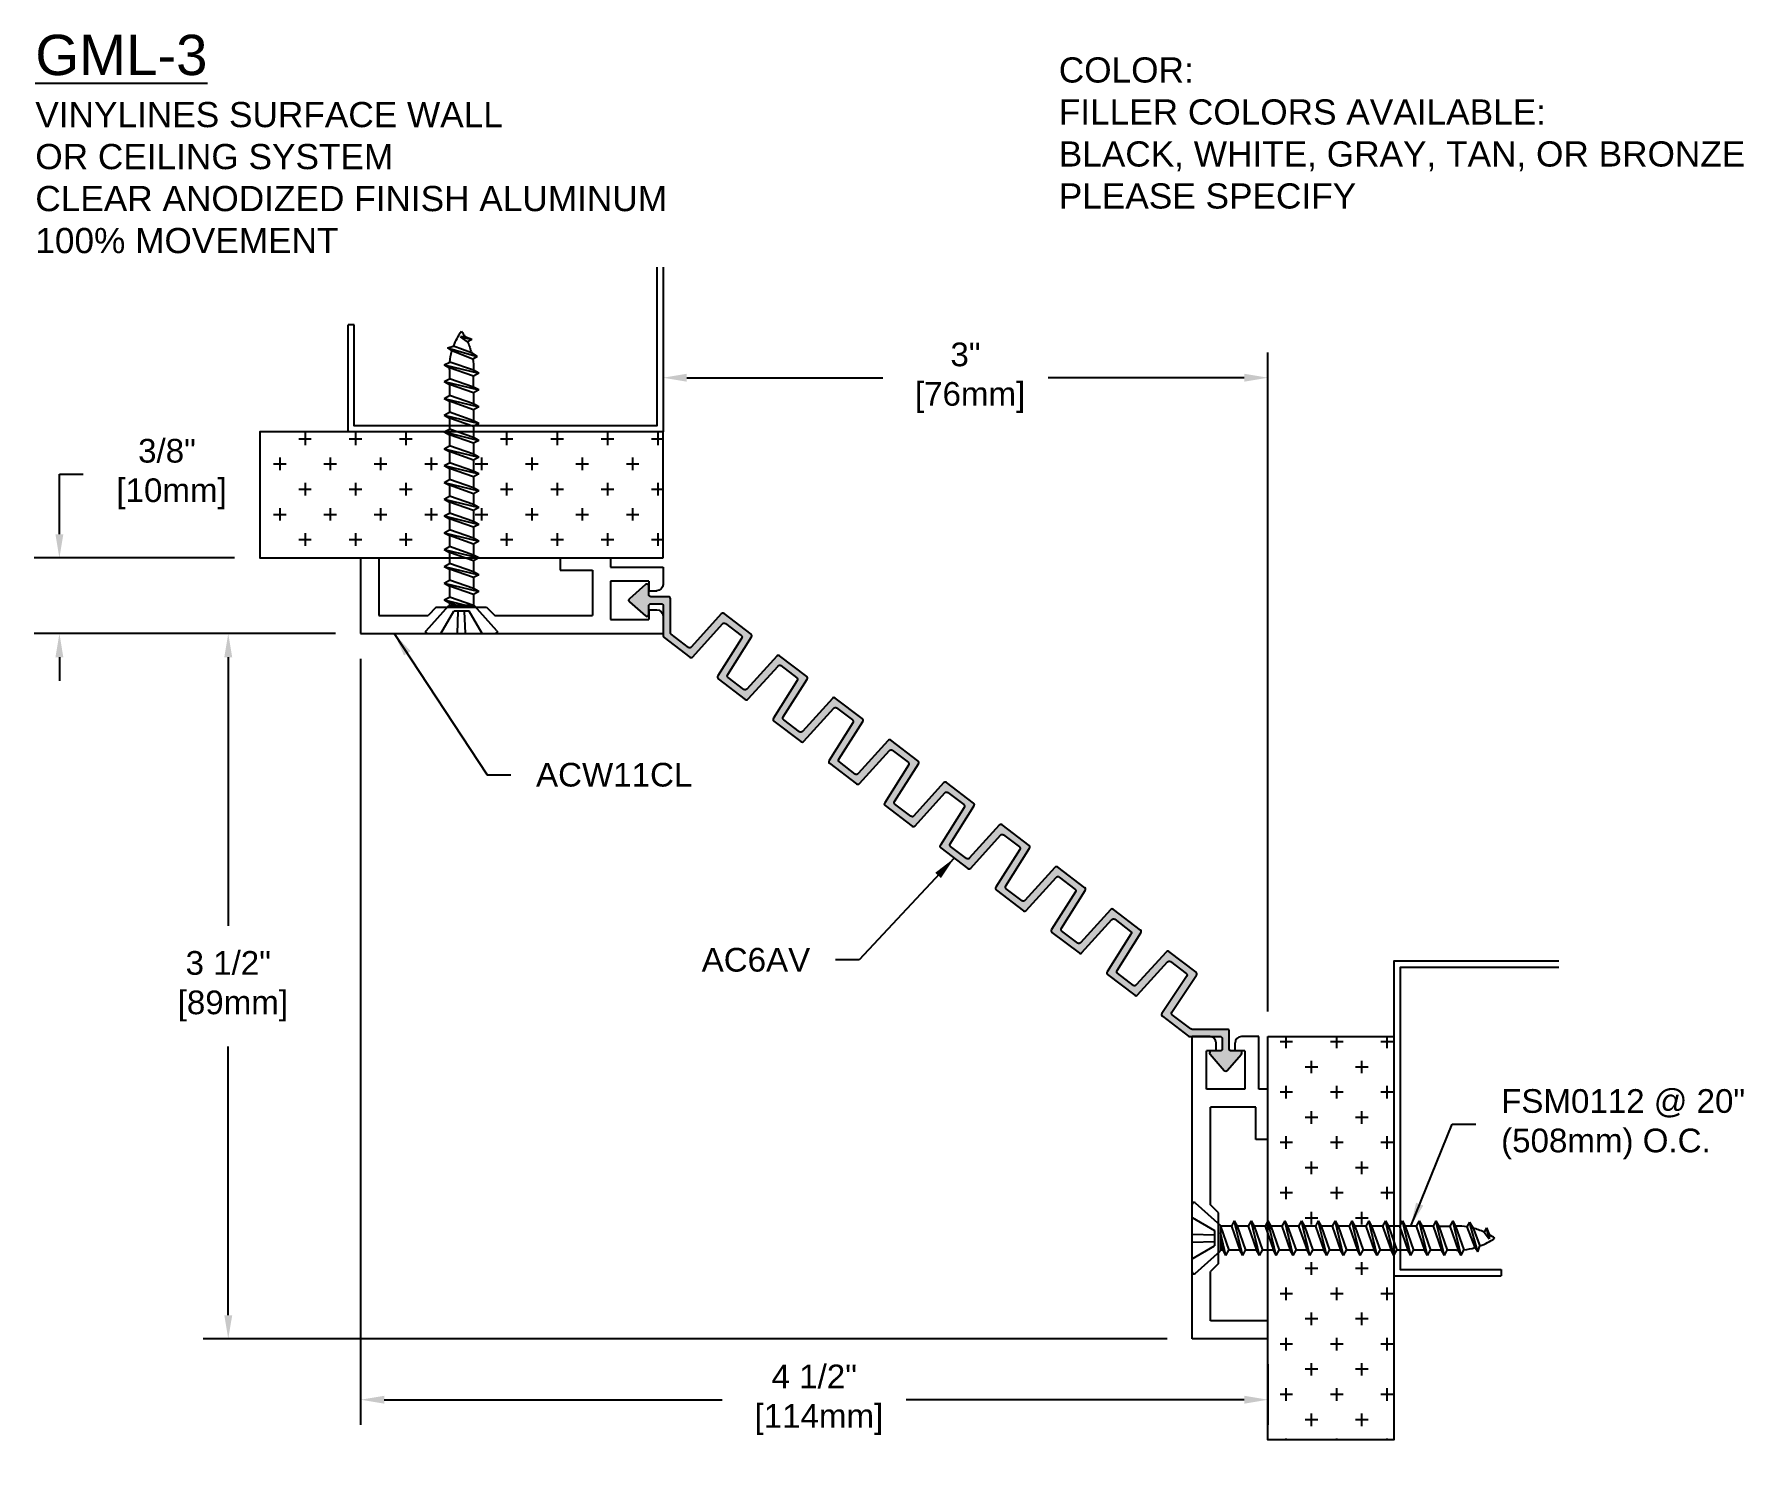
# Model space of a CAD drawing. Header units: inches. Extents: x 2.67 to 11.15, y 0.33 to 7.38.
import ezdxf

# ---------------------------------------------------------------- set-up
doc = ezdxf.new("R2010")
doc.units = ezdxf.units.IN
doc.header["$MEASUREMENT"] = 0
for name, color, linetype in [('Anchors', 4, 'Continuous'), ('Conditions', 1, 'Continuous'), ('Dimensions', 3, 'Continuous'), ('Fillers', 2, 'Continuous'), ('Metals', 7, 'Continuous'), ('Text', 2, 'Continuous')]:
    doc.layers.add(name, color=color, linetype=linetype)
doc.styles.add('ARIAL', font='arial.ttf')
doc.dimstyles.new('ARIAL', dxfattribs={"dimtxt": 0.1175, "dimasz": 0.1175, "dimexe": 0.125, "dimexo": 0.125, "dimgap": 0.125, "dimtad": 0, "dimtih": 1, "dimtoh": 1, "dimdec": 4, "dimzin": 0, "dimdsep": 46, "dimlunit": 4, "dimtxsty": 'ARIAL', "dimcen": 0.09, "dimadec": 0, "dimazin": 0, "dimtfac": 1, "dimtdec": 4, "dimtofl": 0, "dimtmove": 0, "dimatfit": 3, "dimfxl": 0, "dimfrac": 2, "dimtolj": 1, "dimtzin": 0, "dimarcsym": 0})

# ---------------------------------------------------------------- blocks, each defined once
blk = doc.blocks.new('*D0')
at = {"layer": 'Defpoints', "color": 0}
for p in [(5.7897, 5.9258), (8.7897, 5.6777), (8.7897, 2.4085)]:
    blk.add_point(p, dxfattribs=at)
at = {"layer": 'Dimensions', "color": 0, "lineweight": -2}
for p, q in [((5.7897, 5.8008), (5.7897, 5.5527)), ((8.7897, 2.5335), (8.7897, 5.8027)), ((5.9072, 5.6777), (6.8791, 5.6777)), ((8.6722, 5.6777), (7.7002, 5.6777))]:
    blk.add_line(p, q, dxfattribs=at)
at = {"layer": 'Dimensions', "color": 0}
for points in [[(5.9072, 5.6972), (5.9072, 5.6581), (5.7897, 5.6777)], [(8.6722, 5.6972), (8.6722, 5.6581), (8.7897, 5.6777)]]:
    blk.add_solid(points, dxfattribs=at)
at = {"layer": 'Dimensions', "color": 0, "insert": (7.2897, 5.6777), "char_height": 0.1175, "attachment_point": 5, "style": 'ARIAL'}
blk.add_mtext('\\A1;3"\\P [76mm]', dxfattribs=at)
blk = doc.blocks.new('MTLSTD')
at = {"layer": 'Conditions'}
for points in [[(5.1822, 3.5231), (5.1822, 4.3412), (3.6197, 4.3412), (3.6197, 3.8099)], [(5.1509, 3.5231), (5.1509, 4.3099), (3.6509, 4.3099), (3.6509, 3.8099)], [(3.6509, 3.8099), (3.6197, 3.8099)]]:
    blk.add_lwpolyline(points, dxfattribs=at)
blk = doc.blocks.new('acw11')
for p, q in [((-1.5, 0), (0, 0)), ((-1.5, -0.375), (-1.5, 0)), ((0, -0.0865), (0, 0)), ((-0.26, -0.26), (-0.26, -0.07)), ((-0.26, -0.07), (-0.07, -0.07)), ((-0.07, -0.1175), (-0.07, -0.07)), ((-1.41, -0.09), (-1.165, -0.09)), ((-1.41, -0.375), (-1.41, -0.09)), ((-1.125, -0.13), (-1.165, -0.09)), ((-1.125, -0.13), (-0.875, -0.13)), ((-0.875, -0.13), (-0.835, -0.09)), ((-0.835, -0.09), (-0.35, -0.09)), ((-0.35, -0.315), (-0.35, -0.09)), ((-0.07, -0.1175), (-0.031, -0.1175)), ((-0.07, -0.26), (-0.07, -0.2125)), ((-0.07, -0.2125), (-0.031, -0.2125)), ((0, -0.33), (0, -0.2435)), ((-0.51, -0.315), (-0.35, -0.315)), ((-0.51, -0.375), (-0.51, -0.315)), ((-0.07, -0.26), (-0.26, -0.26)), ((-0.26, -0.33), (0, -0.33)), ((-0.26, -0.375), (-0.26, -0.33)), ((-1.5, -0.375), (-1.41, -0.375)), ((-0.51, -0.375), (-0.26, -0.375))]:
    blk.add_line(p, q)
for centre, start, end in [((-0.031, -0.0865), 270, 0), ((-0.031, -0.2435), 0, 90)]:
    blk.add_arc(centre, 0.031, start, end)
blk = doc.blocks.new('*D3')
at = {"layer": 'Defpoints', "color": 0}
for p in [(4.2897, 4.4085), (8.7897, 0.9085), (8.7897, 0.6068)]:
    blk.add_point(p, dxfattribs=at)
at = {"layer": 'Dimensions', "color": 0, "lineweight": -2}
for p, q in [((4.2897, 4.2835), (4.2897, 0.4818)), ((8.7897, 0.7835), (8.7897, 0.4818)), ((4.4072, 0.6068), (6.0835, 0.6068)), ((8.6722, 0.6068), (6.9958, 0.6068))]:
    blk.add_line(p, q, dxfattribs=at)
at = {"layer": 'Dimensions', "color": 0}
for points in [[(4.4072, 0.6264), (4.4072, 0.5872), (4.2897, 0.6068)], [(8.6722, 0.6264), (8.6722, 0.5872), (8.7897, 0.6068)]]:
    blk.add_solid(points, dxfattribs=at)
at = {"layer": 'Dimensions', "color": 0, "insert": (6.5397, 0.6068), "char_height": 0.1175, "attachment_point": 5, "style": 'ARIAL'}
blk.add_mtext('\\A1;4 1/2"\\P [114mm]', dxfattribs=at)
blk = doc.blocks.new('FSM0112')
for p, q in [((-0.1694, 0), (0.1694, 0)), ((-0.1026, 0), (-0.0382, -0.1106)), ((-0.0199, 0), (-0.0159, -0.1106)), ((0.0199, 0), (0.0159, -0.1106)), ((0.1026, 0), (0.0382, -0.1106)), ((-0.1752, -0.0137), (-0.0626, -0.1394)), ((0.1752, -0.0137), (0.0626, -0.1394)), ((-0.086, -0.1667), (0.0266, -0.1394)), ((-0.086, -0.1667), (-0.06, -0.1523)), ((-0.086, -0.1667), (-0.06, -0.1811)), ((0.0626, -0.1394), (-0.0626, -0.1394)), ((-0.06, -0.1523), (-0.06, -0.1394)), ((-0.0229, -0.1394), (-0.06, -0.1523)), ((0.06, -0.1394), (-0.06, -0.1811)), ((0.0382, -0.1106), (-0.0382, -0.1106)), ((0.06, -0.1939), (0.06, -0.1394)), ((-0.086, -0.25), (0.086, -0.2083)), ((-0.086, -0.25), (-0.06, -0.2356)), ((-0.086, -0.25), (-0.06, -0.2644)), ((-0.06, -0.2356), (-0.06, -0.1811)), ((0.06, -0.1939), (-0.06, -0.2356)), ((0.06, -0.2227), (-0.06, -0.2644)), ((0.086, -0.2083), (0.06, -0.1939)), ((0.086, -0.2083), (0.06, -0.2227)), ((0.06, -0.2773), (0.06, -0.2227)), ((-0.086, -0.3333), (0.086, -0.2917)), ((-0.086, -0.3333), (-0.06, -0.3189)), ((-0.086, -0.3333), (-0.06, -0.3477)), ((-0.06, -0.3189), (-0.06, -0.2644)), ((0.06, -0.2773), (-0.06, -0.3189)), ((0.06, -0.3061), (-0.06, -0.3477)), ((0.086, -0.2917), (0.06, -0.2773)), ((0.086, -0.2917), (0.06, -0.3061)), ((0.06, -0.3606), (0.06, -0.3061)), ((-0.086, -0.4167), (0.086, -0.375)), ((-0.086, -0.4167), (-0.06, -0.4023)), ((-0.086, -0.4167), (-0.06, -0.4311)), ((-0.06, -0.4023), (-0.06, -0.3477)), ((0.06, -0.3606), (-0.06, -0.4023)), ((0.06, -0.3894), (-0.06, -0.4311)), ((0.086, -0.375), (0.06, -0.3606)), ((0.086, -0.375), (0.06, -0.3894)), ((0.06, -0.4439), (0.06, -0.3894)), ((-0.086, -0.5), (0.086, -0.4583)), ((-0.086, -0.5), (-0.06, -0.4856)), ((-0.086, -0.5), (-0.06, -0.5144)), ((-0.06, -0.4856), (-0.06, -0.4311)), ((0.06, -0.4439), (-0.06, -0.4856)), ((0.06, -0.4727), (-0.06, -0.5144)), ((0.086, -0.4583), (0.06, -0.4439)), ((0.086, -0.4583), (0.06, -0.4727)), ((0.06, -0.5273), (0.06, -0.4727)), ((-0.086, -0.5833), (0.086, -0.5417)), ((-0.086, -0.5833), (-0.06, -0.5689)), ((-0.086, -0.5833), (-0.06, -0.5977)), ((-0.06, -0.5689), (-0.06, -0.5144)), ((0.06, -0.5273), (-0.06, -0.5689)), ((0.06, -0.5561), (-0.06, -0.5977)), ((0.086, -0.5417), (0.06, -0.5273)), ((0.086, -0.5417), (0.06, -0.5561)), ((0.06, -0.6106), (0.06, -0.5561)), ((-0.086, -0.6667), (0.086, -0.625)), ((-0.086, -0.6667), (-0.06, -0.6523)), ((-0.086, -0.6667), (-0.06, -0.6811)), ((-0.06, -0.6523), (-0.06, -0.5977)), ((0.06, -0.6106), (-0.06, -0.6523)), ((0.06, -0.6394), (-0.06, -0.6811)), ((0.086, -0.625), (0.06, -0.6106)), ((0.086, -0.625), (0.06, -0.6394)), ((0.06, -0.6939), (0.06, -0.6394)), ((-0.086, -0.75), (0.086, -0.7083)), ((-0.086, -0.75), (-0.06, -0.7356)), ((-0.086, -0.75), (-0.06, -0.7644)), ((-0.06, -0.7356), (-0.06, -0.6811)), ((0.06, -0.6939), (-0.06, -0.7356)), ((0.06, -0.7227), (-0.06, -0.7644)), ((0.086, -0.7083), (0.06, -0.6939)), ((0.086, -0.7083), (0.06, -0.7227)), ((0.06, -0.7773), (0.06, -0.7227)), ((-0.086, -0.8333), (0.086, -0.7917)), ((-0.086, -0.8333), (-0.06, -0.8189)), ((-0.086, -0.8333), (-0.06, -0.8477)), ((-0.06, -0.8189), (-0.06, -0.7644)), ((0.06, -0.7773), (-0.06, -0.8189)), ((0.06, -0.8061), (-0.06, -0.8477)), ((-0.06, -0.9023), (-0.06, -0.8477)), ((0.086, -0.7917), (0.06, -0.7773)), ((0.086, -0.7917), (0.06, -0.8061)), ((0.06, -0.8606), (0.06, -0.8061)), ((-0.086, -0.9167), (0.086, -0.875)), ((-0.086, -0.9167), (-0.06, -0.9023)), ((-0.086, -0.9167), (-0.06, -0.9311)), ((0.06, -0.8606), (-0.06, -0.9023)), ((0.06, -0.8894), (-0.06, -0.9311)), ((-0.06, -0.9856), (-0.06, -0.9311)), ((0.086, -0.875), (0.06, -0.8606)), ((0.086, -0.875), (0.06, -0.8894)), ((0.06, -0.9439), (0.06, -0.8894)), ((-0.086, -1), (0.086, -0.9583)), ((-0.086, -1), (-0.06, -0.9856)), ((-0.086, -1), (-0.06, -1.0144)), ((0.06, -0.9439), (-0.06, -0.9856)), ((0.06, -0.9727), (-0.06, -1.0144)), ((-0.06, -1.0689), (-0.06, -1.0144)), ((0.086, -0.9583), (0.06, -0.9439)), ((0.086, -0.9583), (0.06, -0.9727)), ((0.06, -1.0273), (0.06, -0.9727)), ((-0.086, -1.0833), (0.086, -1.0417)), ((-0.086, -1.0833), (-0.06, -1.0689)), ((-0.086, -1.0833), (-0.06, -1.0977)), ((0.06, -1.0273), (-0.06, -1.0689)), ((0.06, -1.0561), (-0.06, -1.0977)), ((-0.06, -1.1523), (-0.06, -1.0977)), ((0.086, -1.0417), (0.06, -1.0273)), ((0.086, -1.0417), (0.06, -1.0561)), ((0.06, -1.1106), (0.06, -1.0561)), ((-0.086, -1.1667), (0.086, -1.125)), ((-0.086, -1.1667), (-0.06, -1.1523)), ((-0.086, -1.1667), (-0.06, -1.1811)), ((0.06, -1.1106), (-0.06, -1.1523)), ((0.06, -1.1394), (-0.06, -1.1811)), ((-0.06, -1.2356), (-0.06, -1.1811)), ((0.086, -1.125), (0.06, -1.1106)), ((0.086, -1.125), (0.06, -1.1394)), ((0.06, -1.1939), (0.06, -1.1394)), ((-0.086, -1.25), (0.086, -1.2083)), ((-0.086, -1.25), (-0.06, -1.2356)), ((-0.086, -1.25), (-0.06, -1.2644)), ((0.06, -1.1939), (-0.06, -1.2356)), ((0.06, -1.2227), (-0.06, -1.2644)), ((-0.06, -1.3104), (-0.06, -1.2644)), ((0.086, -1.2083), (0.06, -1.1939)), ((0.086, -1.2083), (0.06, -1.2227)), ((0.06, -1.2227), (0.06, -1.2773)), ((-0.086, -1.3333), (0.086, -1.2917)), ((-0.086, -1.3333), (-0.06, -1.3189)), ((-0.086, -1.3333), (-0.058, -1.347)), ((0.06, -1.2773), (-0.06, -1.3189)), ((0.06, -1.3061), (-0.058, -1.347)), ((0.086, -1.2917), (0.06, -1.2773)), ((0.086, -1.2917), (0.06, -1.3061)), ((0.06, -1.3061), (0.06, -1.3104)), ((-0.0685, -1.4167), (0.0787, -1.375)), ((-0.0685, -1.4167), (-0.047, -1.402)), ((-0.0685, -1.4167), (-0.0389, -1.4264)), ((0.0559, -1.362), (-0.047, -1.402)), ((0.0496, -1.3924), (-0.0389, -1.4264)), ((0.0787, -1.375), (0.0496, -1.3924)), ((0.0787, -1.375), (0.0559, -1.362)), ((0.0305, -1.4468), (-0.0039, -1.472)), ((-0.0039, -1.472), (0.0513, -1.4583)), ((0.0174, -1.4725), (-0.0039, -1.472)), ((0.0513, -1.4583), (0.0174, -1.4725)), ((0.0513, -1.4583), (0.0305, -1.4468))]:
    blk.add_line(p, q)
for centre, radius, start, end in [((-0.1694, -0.008), 0.00805, 90, 224.32064), ((0.1694, -0.008), 0.00805, 315.67936, 90), ((0.2696, -1.3104), 0.3296, 180, 181.48094), ((0.2696, -1.3104), 0.3296, 186.38087, 196.13333), ((-0.2696, -1.3104), 0.3296, 350.9871, 0), ((0.2696, -1.3104), 0.3296, 200.61291, 215.11798), ((-0.2696, -1.3104), 0.3296, 335.5566, 345.58715), ((-0.2696, -1.3104), 0.3296, 324.88202, 330.53258)]:
    blk.add_arc(centre, radius, start, end)
blk = doc.blocks.new('*D5')
at = {"layer": 'Defpoints', "color": 0}
for p in [(4.2897, 4.4085), (3.6331, 0.9085), (8.4147, 0.9085)]:
    blk.add_point(p, dxfattribs=at)
at = {"layer": 'Dimensions', "color": 0, "lineweight": -2}
for p, q in [((4.1647, 4.4085), (3.5081, 4.4085)), ((3.6331, 4.291), (3.6331, 2.9577)), ((3.6331, 1.026), (3.6331, 2.3593)), ((8.2897, 0.9085), (3.5081, 0.9085))]:
    blk.add_line(p, q, dxfattribs=at)
at = {"layer": 'Dimensions', "color": 0}
for points in [[(3.6135, 4.291), (3.6527, 4.291), (3.6331, 4.4085)], [(3.6135, 1.026), (3.6527, 1.026), (3.6331, 0.9085)]]:
    blk.add_solid(points, dxfattribs=at)
at = {"layer": 'Dimensions', "color": 0, "insert": (3.6331, 2.6585), "char_height": 0.1175, "attachment_point": 5, "style": 'ARIAL'}
blk.add_mtext('\\A1;3 1/2"\\P [89mm]', dxfattribs=at)
blk = doc.blocks.new('AC6AV-Corner')
blk.add_hatch(color=256).paths.add_polyline_path([(0.1619, -0.0175, -0.414214), (0.1719, -0.0275), (0.1719, -0.1775, 0.234368), (0.1758, -0.1855), (0.3037, -0.2827, 0.365881), (0.3166, -0.282), (0.4656, -0.1169, -0.414214), (0.4796, -0.1149), (0.5584, -0.1749, -0.414214), (0.5603, -0.1889), (0.4412, -0.3768, 0.365114), (0.4441, -0.3894), (0.5786, -0.4917, 0.363836), (0.5914, -0.4911), (0.7411, -0.3263, -0.414214), (0.7551, -0.3244), (0.8339, -0.3843, -0.414214), (0.8359, -0.3983), (0.7172, -0.5866, 0.363836), (0.72, -0.5991), (0.8545, -0.7014, 0.363836), (0.8674, -0.7008), (1.0171, -0.536, -0.414214), (1.0311, -0.5341), (1.1099, -0.594, -0.414214), (1.1118, -0.608), (0.9931, -0.7964, 0.363836), (0.9959, -0.8089), (1.1305, -0.9112, 0.363836), (1.1433, -0.9105), (1.293, -0.7458, -0.414214), (1.307, -0.7439), (1.3858, -0.8038, -0.414214), (1.3877, -0.8178), (1.269, -1.0061, 0.363836), (1.2719, -1.0186), (1.4064, -1.1209, 0.363836), (1.4192, -1.1203), (1.5689, -0.9555, -0.414214), (1.5829, -0.9536), (1.6617, -1.0135, -0.414214), (1.6637, -1.0275), (1.545, -1.2158, 0.363836), (1.5478, -1.2284), (1.6823, -1.3306, 0.363836), (1.6952, -1.33), (1.8449, -1.1653, -0.414214), (1.8589, -1.1634), (1.9377, -1.2233, -0.414214), (1.9396, -1.2373), (1.8209, -1.4256, 0.363836), (1.8237, -1.4381), (1.9583, -1.5404, 0.363836), (1.9711, -1.5398), (2.1208, -1.375, -0.414214), (2.1348, -1.3731), (2.2136, -1.433, -0.414214), (2.2155, -1.447), (2.0968, -1.6353, 0.363836), (2.0997, -1.6479), (2.2342, -1.7501, 0.363836), (2.2471, -1.7495), (2.3967, -1.5847, -0.414214), (2.4107, -1.5828), (2.4896, -1.6427, -0.414214), (2.4915, -1.6568), (2.3728, -1.8451, 0.363836), (2.3756, -1.8576), (2.5101, -1.9599, 0.363836), (2.523, -1.9593), (2.6727, -1.7945, -0.414214), (2.6867, -1.7926), (2.7655, -1.8525, -0.414214), (2.7674, -1.8665), (2.6446, -2.051, 0.377975), (2.6472, -2.064), (2.7763, -2.1622, 0.163932), (2.7824, -2.1642), (2.934, -2.1642, -0.414214), (2.944, -2.1742), (2.944, -2.2262, -0.414214), (2.934, -2.2362), (2.8911, -2.2362, 0.645559), (2.8836, -2.2528), (2.954, -2.3327, 0.451743), (2.969, -2.3327), (3.0394, -2.2528, 0.645559), (3.0319, -2.2362), (2.989, -2.2362, -0.414214), (2.979, -2.2262), (2.979, -2.1392, 0.414214), (2.969, -2.1292), (2.7942, -2.1292, -0.163932), (2.7881, -2.1272), (2.6962, -2.0573, -0.414214), (2.6943, -2.0433), (2.8171, -1.8588, 0.377975), (2.8145, -1.8458), (2.68, -1.7435, 0.363836), (2.6671, -1.7442), (2.5175, -1.9089, -0.414214), (2.5035, -1.9108), (2.4246, -1.8509, -0.414214), (2.4227, -1.8369), (2.5414, -1.6486, 0.363836), (2.5386, -1.6361), (2.4041, -1.5338, 0.363836), (2.3912, -1.5344), (2.2415, -1.6992, -0.414214), (2.2275, -1.7011), (2.1487, -1.6412, -0.414214), (2.1468, -1.6272), (2.2655, -1.4389, 0.363836), (2.2627, -1.4263), (2.1281, -1.3241, 0.363836), (2.1153, -1.3247), (1.9656, -1.4894, -0.414214), (1.9516, -1.4913), (1.8728, -1.4314, -0.414214), (1.8709, -1.4174), (1.9896, -1.2291, 0.363836), (1.9867, -1.2166), (1.8522, -1.1143, 0.363836), (1.8393, -1.1149), (1.6897, -1.2797, -0.414214), (1.6757, -1.2816), (1.5968, -1.2217, -0.414214), (1.5949, -1.2077), (1.7136, -1.0194, 0.363836), (1.7108, -1.0068), (1.5762, -0.9046, 0.363836), (1.5634, -0.9052), (1.4137, -1.0699, -0.414214), (1.3997, -1.0719), (1.3209, -1.0119, -0.414214), (1.319, -0.9979), (1.4377, -0.8096, 0.363836), (1.4349, -0.7971), (1.3003, -0.6948, 0.363836), (1.2875, -0.6954), (1.1378, -0.8602, -0.414214), (1.1238, -0.8621), (1.045, -0.8022, -0.414214), (1.0431, -0.7882), (1.1618, -0.5999, 0.363836), (1.1589, -0.5874), (1.0244, -0.4851, 0.363836), (1.0115, -0.4857), (0.8619, -0.6505, -0.414214), (0.8479, -0.6524), (0.769, -0.5925, -0.414214), (0.7671, -0.5784), (0.8858, -0.3901, 0.363836), (0.883, -0.3776), (0.7484, -0.2753, 0.363836), (0.7356, -0.276), (0.5859, -0.4407, -0.414214), (0.5719, -0.4426), (0.4931, -0.3827, -0.414214), (0.4912, -0.3687), (0.6103, -0.1807, 0.365114), (0.6075, -0.1682), (0.4729, -0.0659, 0.365881), (0.46, -0.0666), (0.311, -0.2318, -0.414214), (0.297, -0.2337), (0.2108, -0.1681, -0.234368), (0.2069, -0.1602), (0.2069, 0.0075, 0.414214), (0.1969, 0.0175), (0.1099, 0.0175, -0.414214), (0.0999, 0.0275), (0.0999, 0.0704, 0.645559), (0.0833, 0.0779), (0.0034, 0.0075, 0.451743), (0.0034, -0.0075), (0.0833, -0.0779, 0.645559), (0.0999, -0.0704), (0.0999, -0.0275, -0.414214), (0.1099, -0.0175)])
at = {"linetype": 'Continuous'}
blk.add_lwpolyline([(0.311, -0.2318, -0.414214), (0.297, -0.2337), (0.2108, -0.1681, -0.234368), (0.2069, -0.1602), (0.2069, 0.0075, 0.414214), (0.1969, 0.0175), (0.1099, 0.0175, -0.414214), (0.0999, 0.0275), (0.0999, 0.0704, 0.645559), (0.0833, 0.0779), (0.0034, 0.0075, 0.451743), (0.0034, -0.0075), (0.0833, -0.0779, 0.645559), (0.0999, -0.0704), (0.0999, -0.0275, -0.414214), (0.1099, -0.0175), (0.1619, -0.0175, -0.414214), (0.1719, -0.0275), (0.1719, -0.1775, 0.234368), (0.1758, -0.1855), (0.3037, -0.2827, 0.414214), (0.3177, -0.2808), (0.4656, -0.1169, -0.414214), (0.4796, -0.1149), (0.5584, -0.1749, -0.414214), (0.5603, -0.1889), (0.4422, -0.3754, 0.414214), (0.4441, -0.3894), (0.5786, -0.4917, 0.414214), (0.5926, -0.4898), (0.7411, -0.3263, -0.414214), (0.7551, -0.3244), (0.8339, -0.3843, -0.414214), (0.8359, -0.3983), (0.7181, -0.5851, 0.414214), (0.72, -0.5991), (0.8545, -0.7014, 0.414214), (0.8686, -0.6995), (1.0171, -0.536, -0.414214), (1.0311, -0.5341), (1.1099, -0.594, -0.414214), (1.1118, -0.608), (0.994, -0.7949, 0.414214), (0.9959, -0.8089), (1.1305, -0.9112, 0.414214), (1.1445, -0.9092), (1.293, -0.7458, -0.414214), (1.307, -0.7439), (1.3858, -0.8038, -0.414214), (1.3877, -0.8178), (1.27, -1.0046, 0.414214), (1.2719, -1.0186), (1.4064, -1.1209, 0.414214), (1.4204, -1.119), (1.5689, -0.9555, -0.414214), (1.5829, -0.9536), (1.6617, -1.0135, -0.414214), (1.6637, -1.0275), (1.5459, -1.2144, 0.414214), (1.5478, -1.2284), (1.6823, -1.3306, 0.414214), (1.6964, -1.3287), (1.8449, -1.1653, -0.414214), (1.8589, -1.1634), (1.9377, -1.2233, -0.414214), (1.9396, -1.2373), (1.8218, -1.4241, 0.414214), (1.8237, -1.4381), (1.9583, -1.5404, 0.414214), (1.9723, -1.5385), (2.1208, -1.375, -0.414214), (2.1348, -1.3731), (2.2136, -1.433, -0.414214), (2.2155, -1.447), (2.0978, -1.6338, 0.414214), (2.0997, -1.6479), (2.2342, -1.7501, 0.414214), (2.2482, -1.7482), (2.3967, -1.5847, -0.414214), (2.4107, -1.5828), (2.4896, -1.6427, -0.414214), (2.4915, -1.6568), (2.3737, -1.8436, 0.414214), (2.3756, -1.8576), (2.5101, -1.9599, 0.414214), (2.5242, -1.958), (2.6727, -1.7945, -0.414214), (2.6867, -1.7926), (2.7655, -1.8525, -0.414214), (2.7674, -1.8665), (2.6452, -2.05, 0.414214), (2.6472, -2.064), (2.7763, -2.1622, 0.163932), (2.7824, -2.1642), (2.934, -2.1642, -0.414214), (2.944, -2.1742), (2.944, -2.2262, -0.414214), (2.934, -2.2362), (2.8911, -2.2362, 0.645559), (2.8836, -2.2528), (2.954, -2.3327, 0.451743), (2.969, -2.3327), (3.0394, -2.2528, 0.645559), (3.0319, -2.2362), (2.989, -2.2362, -0.414214), (2.979, -2.2262), (2.979, -2.1392, 0.414214), (2.969, -2.1292), (2.7942, -2.1292, -0.163932), (2.7881, -2.1272), (2.6962, -2.0573, -0.414214), (2.6943, -2.0433), (2.8164, -1.8598, 0.414214), (2.8145, -1.8458), (2.68, -1.7435, 0.414214), (2.666, -1.7454), (2.5175, -1.9089, -0.414214), (2.5035, -1.9108), (2.4246, -1.8509, -0.414214), (2.4227, -1.8369), (2.5405, -1.6501, 0.414214), (2.5386, -1.6361), (2.4041, -1.5338, 0.414214), (2.39, -1.5357), (2.2415, -1.6992, -0.414214), (2.2275, -1.7011), (2.1487, -1.6412, -0.414214), (2.1468, -1.6272), (2.2646, -1.4403, 0.414214), (2.2627, -1.4263), (2.1281, -1.3241, 0.414214), (2.1141, -1.326), (1.9656, -1.4894, -0.414214), (1.9516, -1.4913), (1.8728, -1.4314, -0.414214), (1.8709, -1.4174), (1.9886, -1.2306, 0.414214), (1.9867, -1.2166), (1.8522, -1.1143, 0.414214), (1.8382, -1.1162), (1.6897, -1.2797, -0.414214), (1.6757, -1.2816), (1.5968, -1.2217, -0.414214), (1.5949, -1.2077), (1.7127, -1.0208, 0.414214), (1.7108, -1.0068), (1.5762, -0.9046, 0.414214), (1.5622, -0.9065), (1.4137, -1.0699, -0.414214), (1.3997, -1.0719), (1.3209, -1.0119, -0.414214), (1.319, -0.9979), (1.4368, -0.8111, 0.414214), (1.4349, -0.7971), (1.3003, -0.6948, 0.414214), (1.2863, -0.6967), (1.1378, -0.8602, -0.414214), (1.1238, -0.8621), (1.045, -0.8022, -0.414214), (1.0431, -0.7882), (1.1608, -0.6014, 0.414214), (1.1589, -0.5874), (1.0244, -0.4851, 0.414214), (1.0104, -0.487), (0.8619, -0.6505, -0.414214), (0.8479, -0.6524), (0.769, -0.5925, -0.414214), (0.7671, -0.5784), (0.8849, -0.3916, 0.414214), (0.883, -0.3776), (0.7484, -0.2753, 0.414214), (0.7344, -0.2772), (0.5859, -0.4407, -0.414214), (0.5719, -0.4426), (0.4931, -0.3827, -0.414214), (0.4912, -0.3687), (0.6094, -0.1822, 0.414214), (0.6075, -0.1682), (0.4729, -0.0659, 0.414214), (0.4589, -0.0678)], format="xyb", close=True, dxfattribs=at)
blk = doc.blocks.new('*D9')
at = {"layer": 'Defpoints', "color": 0}
for p in [(3.7897, 4.7835), (2.7956, 4.4085), (4.2897, 4.4085)]:
    blk.add_point(p, dxfattribs=at)
at = {"layer": 'Dimensions', "color": 0, "lineweight": -2}
for p, q in [((2.7956, 4.901), (2.7956, 5.1997)), ((2.7956, 5.1997), (2.9131, 5.1997)), ((3.6647, 4.7835), (2.6706, 4.7835)), ((4.1647, 4.4085), (2.6706, 4.4085)), ((2.7956, 4.291), (2.7956, 4.1735))]:
    blk.add_line(p, q, dxfattribs=at)
at = {"layer": 'Dimensions', "color": 0}
for points in [[(2.776, 4.901), (2.8151, 4.901), (2.7956, 4.7835)], [(2.776, 4.291), (2.8151, 4.291), (2.7956, 4.4085)]]:
    blk.add_solid(points, dxfattribs=at)
at = {"layer": 'Dimensions', "color": 0, "insert": (3.3292, 5.1997), "char_height": 0.1175, "attachment_point": 5, "style": 'ARIAL'}
blk.add_mtext('\\A1;3/8"\\P [10mm]', dxfattribs=at)

msp = doc.modelspace()

# ---------------------------------------------------------------- hatches: boundary and pattern name
at = {"layer": 'Conditions'}
h = msp.add_hatch(dxfattribs=at)
h.set_pattern_fill('CROSS', color=256, scale=0.5, style=0)
h.set_pattern_definition([(0, (0.60747, 9.74966), (0.125, -0.125), [0.0625, -0.1875]), (270, (0.63872, 9.78091), (-0.125, -0.125), [0.0625, -0.1875])])
h.paths.add_polyline_path([(5.78966, 4.78349), (4.87566, 4.78349), (4.84966, 4.79788), (4.84966, 4.85243), (4.87566, 4.86682), (4.84966, 4.88121), (4.84966, 4.93576), (4.87566, 4.95015), (4.84966, 4.96454), (4.84966, 5.01909), (4.87566, 5.03349), (4.84966, 5.04788), (4.84966, 5.10243), (4.87566, 5.11682), (4.84966, 5.13121), (4.84966, 5.18576), (4.87566, 5.20015), (4.84966, 5.21454), (4.84966, 5.26909), (4.87566, 5.28349), (4.84966, 5.29788), (4.84966, 5.35243), (4.87566, 5.36682), (4.84966, 5.38121), (4.84966, 5.40849), (5.78966, 5.40849)])
h.paths.add_polyline_path([(4.72966, 5.00621), (4.70366, 4.99182), (4.72966, 4.97743), (4.72966, 4.92288), (4.70366, 4.90849), (4.72966, 4.89409), (4.72966, 4.83954), (4.70366, 4.82515), (4.72966, 4.81076), (4.72966, 4.78349), (3.78966, 4.78349), (3.78966, 5.40849), (4.70366, 5.40849), (4.72966, 5.39409), (4.72966, 5.33954), (4.70366, 5.32515), (4.72966, 5.31076), (4.72966, 5.25621), (4.70366, 5.24182), (4.72966, 5.22743), (4.72966, 5.17288), (4.70366, 5.15849), (4.72966, 5.14409), (4.72966, 5.08954), (4.70366, 5.07515), (4.72966, 5.06076)])
h = msp.add_hatch(dxfattribs=at)
h.set_pattern_fill('CROSS', color=256, scale=0.5, angle=-90, style=0)
h.set_pattern_definition([(90, (13.75584, -2.7737), (-0.125, 0.125), [0.0625, -0.1875]), (180, (13.78709, -2.74245), (-0.125, -0.125), [0.0625, -0.1875])])
h.paths.add_polyline_path([(8.78966, 2.40849), (8.78966, 1.49449), (8.80405, 1.46849), (8.8586, 1.46849), (8.87299, 1.49449), (8.88739, 1.46849), (8.94194, 1.46849), (8.95633, 1.49449), (8.97072, 1.46849), (9.02527, 1.46849), (9.03966, 1.49449), (9.05405, 1.46849), (9.1086, 1.46849), (9.12299, 1.49449), (9.13739, 1.46849), (9.19194, 1.46849), (9.20633, 1.49449), (9.22072, 1.46849), (9.27527, 1.46849), (9.28966, 1.49449), (9.30405, 1.46849), (9.3586, 1.46849), (9.37299, 1.49449), (9.38739, 1.46849), (9.41466, 1.46849), (9.41466, 2.40849)])
h.paths.add_polyline_path([(9.01239, 1.34849), (8.99799, 1.32249), (8.9836, 1.34849), (8.92905, 1.34849), (8.91466, 1.32249), (8.90027, 1.34849), (8.84572, 1.34849), (8.83133, 1.32249), (8.81694, 1.34849), (8.78966, 1.34849), (8.78966, 0.40849), (9.41466, 0.40849), (9.41466, 1.32249), (9.40027, 1.34849), (9.34572, 1.34849), (9.33133, 1.32249), (9.31694, 1.34849), (9.26239, 1.34849), (9.24799, 1.32249), (9.2336, 1.34849), (9.17905, 1.34849), (9.16466, 1.32249), (9.15027, 1.34849), (9.09572, 1.34849), (9.08133, 1.32249), (9.06694, 1.34849)])

# ---------------------------------------------------------------- linework, layer by layer
for points in [[(5.78966, 4.78349), (5.78966, 5.40849), (3.78966, 5.40849), (3.78966, 4.78349), (5.78966, 4.78349)], [(8.78966, 2.40849), (9.41466, 2.40849), (9.41466, 0.40849), (8.78966, 0.40849), (8.78966, 2.40849)]]:
    msp.add_lwpolyline(points, dxfattribs=at)

# ---------------------------------------------------------------- block references
at = {"layer": 'Anchors', "xscale": -1, "rotation": 180}
msp.add_blockref('FSM0112', (4.78966, 4.40849), dxfattribs=at)
at = {"layer": 'Anchors', "rotation": 89.99999999999999}
msp.add_blockref('FSM0112', (8.41466, 1.40849), dxfattribs=at)
at = {"layer": 'Conditions', "xscale": -1, "rotation": 180}
msp.add_blockref('MTLSTD', (0.60747, 9.74966), dxfattribs=at)
at = {"layer": 'Conditions', "rotation": 89.99999999999999}
msp.add_blockref('MTLSTD', (13.75584, -2.3987), dxfattribs=at)
at = {"layer": 'Fillers'}
msp.add_blockref('AC6AV-Corner', (5.61901, 4.57349), dxfattribs=at)
at = {"layer": 'Metals', "xscale": -1, "rotation": 180}
msp.add_blockref('acw11', (5.78966, 4.40849), dxfattribs=at)
at = {"layer": 'Metals', "rotation": 89.99999999999999}
msp.add_blockref('acw11', (8.41466, 2.40849), dxfattribs=at)

# ---------------------------------------------------------------- texts
at = {"layer": 'Text', "attachment_point": 1, "style": 'ARIAL'}
for s, insert, char_height, width in [('{\\LGML-3\\P\\H0.625x;\\lVINYLINES SURFACE WALL\\POR CEILING SYSTEM\\PCLEAR ANODIZED FINISH ALUMINUM\\P100% MOVEMENT}', (2.67613, 7.37923), 0.2, 4.6875), ('COLOR:{\\L                         \\~\\P}FILLER COLORS AVAILABLE:\\PBLACK, WHITE, GRAY, TAN, OR BRONZE\\PPLEASE SPECIFY', (7.75229, 7.26721), 0.125, 3.4156714)]:
    msp.add_mtext(s, dxfattribs=dict(at, insert=insert, char_height=char_height, width=width))
at = {"layer": 'Text', "char_height": 0.1175, "style": 'ARIAL'}
for s, insert, attachment_point in [('ACW11CL', (5.15965, 3.70712), 4), ('AC6AV', (6.51948, 2.78897), 6), ('FSM0112 @ 20"\\P(508mm) O.C.', (9.94638, 1.97341), 4)]:
    msp.add_mtext(s, dxfattribs=dict(at, insert=insert, attachment_point=attachment_point))

# ---------------------------------------------------------------- dimensions: what is measured, and where the dimension line sits
at = {"layer": 'Dimensions'}
for base, p1, p2, picture, middle in [((8.78966, 5.67765), (5.78966, 5.92576), (8.78966, 2.40849), '*D0', (7.28966, 5.67765)), ((8.78966, 0.6068), (4.28966, 4.40849), (8.78966, 0.90849), '*D3', (6.53966, 0.6068))]:
    dim = msp.add_linear_dim(base=base, p1=p1, p2=p2, dimstyle='ARIAL', override={"dimpost": '\\X'}, dxfattribs=at)
    dim.commit()
    dim.dimension.update_dxf_attribs({"geometry": picture, "text_midpoint": middle, "dimtype": 160})
for base, p1, p2, angle, picture, middle in [((2.79556, 4.40849), (3.78966, 4.78349), (4.28966, 4.40849), 270, '*D9', (3.32917, 5.19972)), ((3.63308, 0.90849), (4.28966, 4.40849), (8.41466, 0.90849), 90, '*D5', (3.63308, 2.65849))]:
    dim = msp.add_linear_dim(base=base, p1=p1, p2=p2, angle=angle, dimstyle='ARIAL', override={"dimpost": '\\X'}, dxfattribs=at)
    dim.commit()
    dim.dimension.update_dxf_attribs({"geometry": picture, "text_midpoint": middle, "dimtype": 160})

# ---------------------------------------------------------------- leaders
at = {"layer": 'Text', "annotation_type": 0, "has_hookline": 1}
for points, hookline_direction, text_width in [([(4.45646, 4.40849), (4.91715, 3.70712), (5.03465, 3.70712)], 0, 0.76952), ([(7.23408, 3.29398), (6.76198, 2.78897), (6.64448, 2.78897)], 1, 0.53701), ([(9.49799, 1.46849), (9.70388, 1.97341), (9.82138, 1.97341)], 0, 1.18919)]:
    msp.add_leader(points, dimstyle='ARIAL', override={"dimgap": 0.125, "dimtad": 0}, dxfattribs=dict(at, hookline_direction=hookline_direction, text_width=text_width))

doc.saveas('drawing.dxf')
